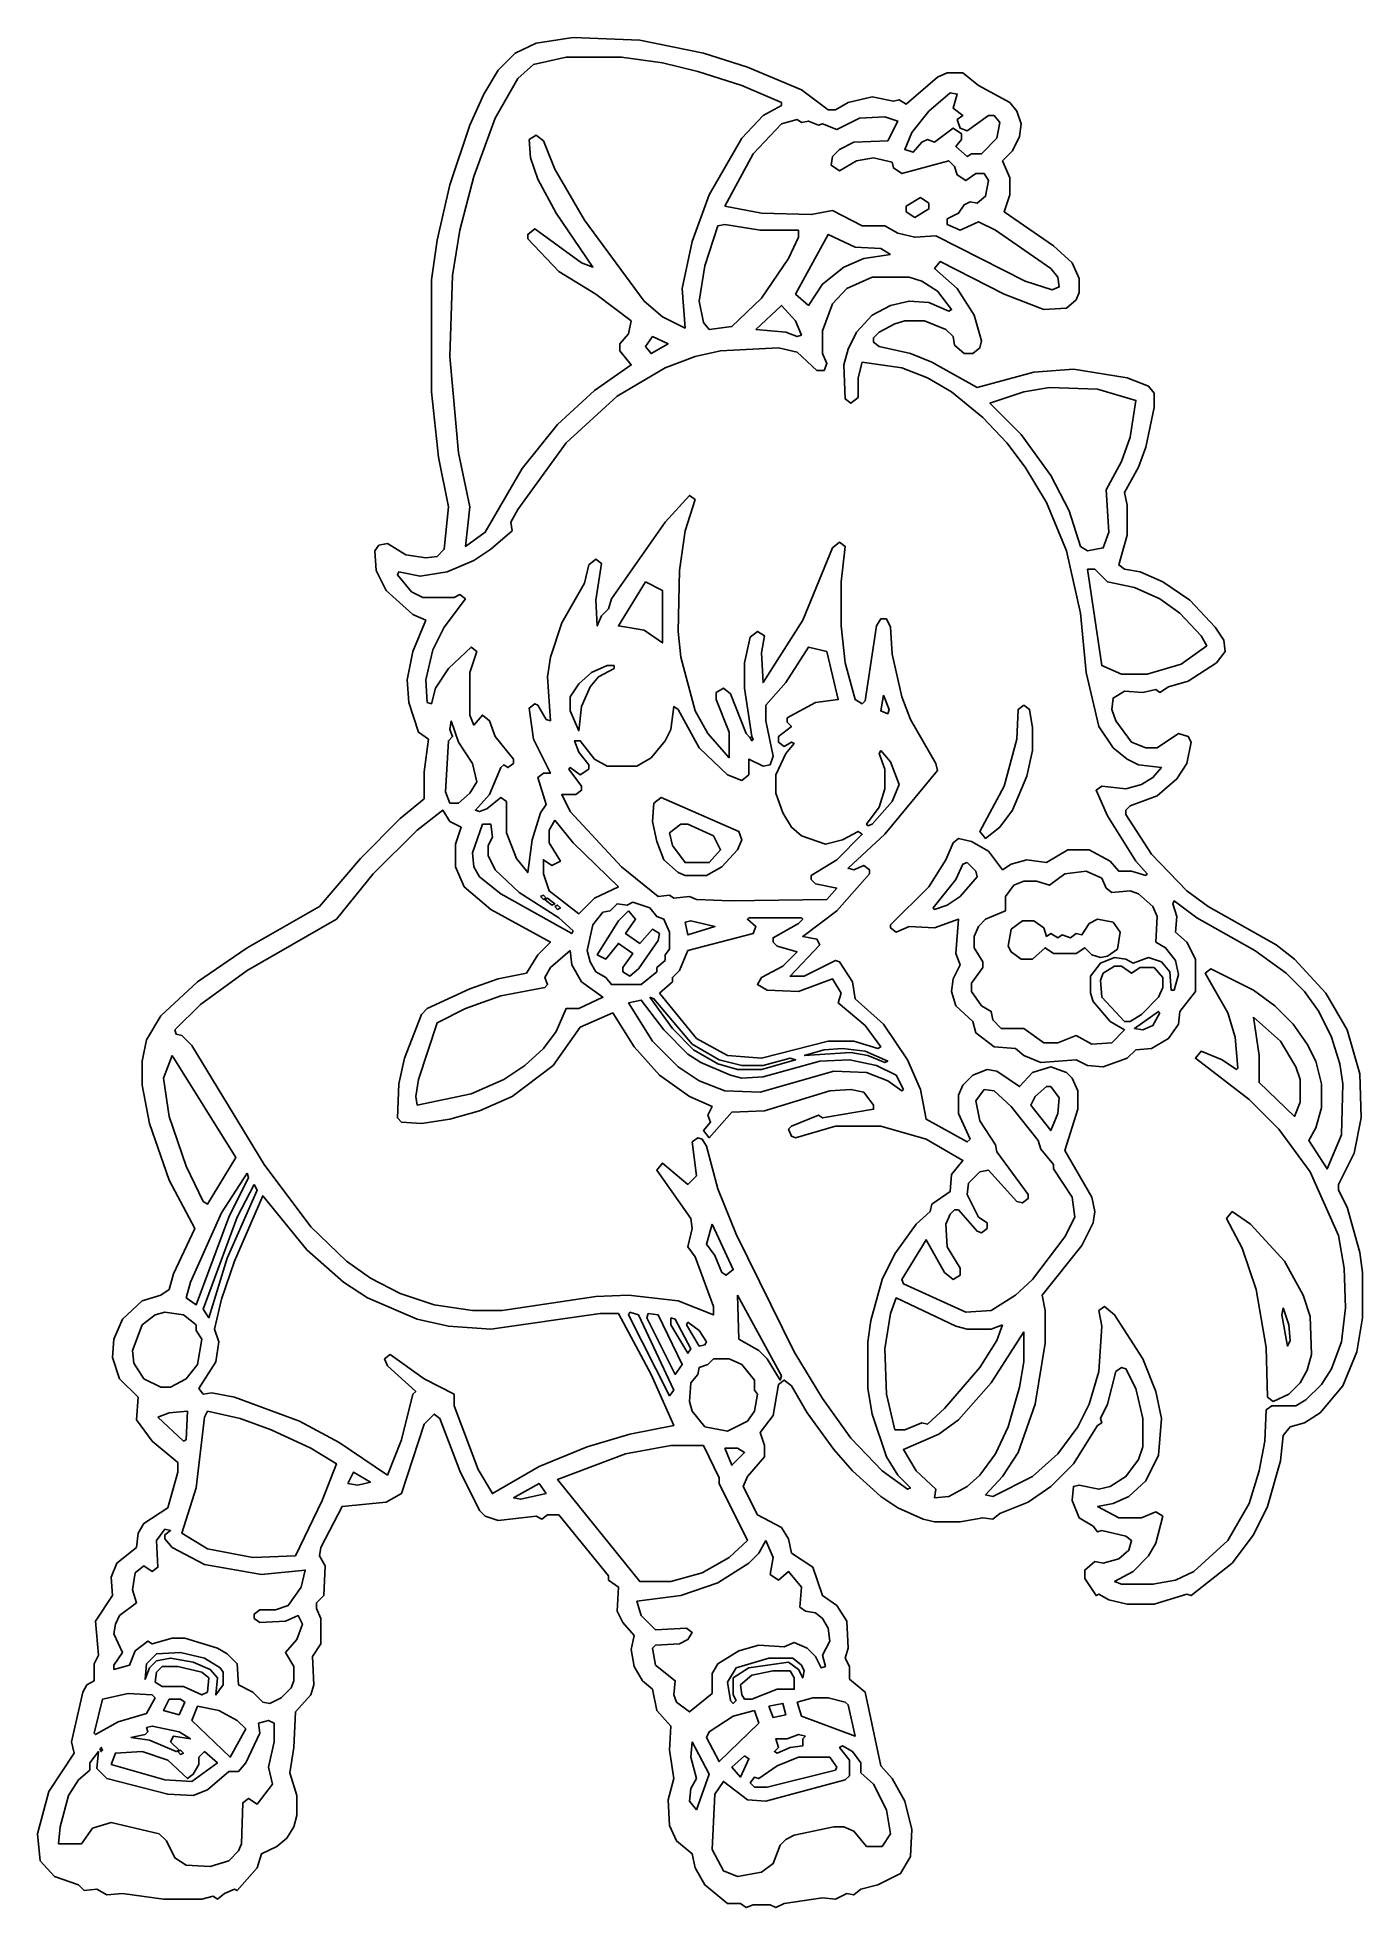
# Model space of a CAD drawing. Header units: millimetres. Extents: x 2 to 58.7, y 4.1 to 84.
import ezdxf

# ---------------------------------------------------------------- set-up
doc = ezdxf.new("R2010")
doc.units = ezdxf.units.MM
doc.layers.add('RAISED_METAL', color=7, linetype='Continuous')

msp = doc.modelspace()

# ---------------------------------------------------------------- linework, layer by layer
at = {"layer": 'RAISED_METAL'}
for points in [[(41.571, 82.485), (40.904, 82.485), (40.48, 82.303), (39.147, 81.152), (38.844, 81.333), (38.601, 81.273), (37.693, 81.455), (36.662, 81.212), (36.117, 80.909), (35.814, 80.909), (34.663, 81.758), (32.36, 82.727), (30.481, 83.333), (27.754, 83.879), (24.906, 84), (23.331, 83.758), (22.422, 83.333), (21.695, 82.606), (21.089, 81.576), (20.483, 80.242), (19.634, 77.697), (19.089, 75.333), (18.846, 73.636), (18.846, 68.848), (19.149, 66.061), (19.574, 63.939), (19.392, 62.121), (19.089, 61.818), (18.604, 61.758), (17.756, 61.879), (16.968, 62.364), (16.604, 62.303), (16.423, 62.061), (16.483, 61.212), (16.907, 60.364), (18.059, 59.333), (18.604, 59.091), (18.059, 57.758), (17.816, 56.545), (17.877, 55.576), (18.301, 54.303), (18.725, 54), (18.543, 52.606), (18.543, 51.455), (17.513, 50.606), (15.817, 48.909), (14.059, 46.848), (10.969, 45.091), (8.848, 43.636), (7.272, 42.182), (6.666, 41.152), (6.484, 40.242), (6.484, 39.212), (6.787, 37.576), (7.636, 35.152), (8.727, 33.091), (7.818, 31.152), (7.636, 30.485), (7.272, 30.242), (6.484, 30), (5.636, 29.212), (5.272, 28.364), (5.212, 27.576), (5.515, 26.667), (6.303, 25.879), (6.242, 24.909), (6.909, 24), (7.999, 23.091), (7.999, 22.667), (7.575, 21.152), (6.545, 20.485), (6.303, 20.061), (6.242, 19.455), (5.394, 18.788), (5.151, 18.182), (5.212, 17.394), (4.485, 16.303), (4.606, 14.848), (4.424, 14.485), (4.424, 13.758), (4.121, 13.576), (3.939, 13.273), (3.454, 11.152), (3.576, 10.667), (2.485, 9.03), (2, 7.212), (2.121, 6.061), (2.727, 5.394), (3.757, 5.03), (4, 4.788), (4.545, 4.848), (4.969, 4.606), (5.636, 4.667), (7.393, 4.424), (9.03, 4.424), (9.514, 4.545), (9.696, 4.424), (9.999, 4.667), (10.423, 4.848), (10.544, 4.788), (11.393, 5.758), (11.575, 6.364), (12.241, 6.667), (12.665, 7.03), (12.968, 7.515), (13.09, 8), (13.09, 8.848), (12.787, 9.818), (12.968, 10.909), (13.029, 12.424), (13.696, 13.152), (13.817, 13.576), (13.756, 14.788), (14.12, 15.333), (14.12, 16.424), (13.938, 16.848), (13.938, 17.091), (14.241, 17.394), (14.302, 18.667), (14.059, 19.091), (14.12, 19.455), (15.029, 21.212), (16.907, 21.394), (17.574, 21.758), (18.543, 24.727), (18.968, 25.152), (19.21, 24.97), (20.058, 22.727), (20.907, 21.03), (21.149, 20.788), (21.695, 20.606), (23.331, 20.788), (23.573, 20.667), (23.816, 20.848), (24.3, 20.848), (26.421, 18.242), (26.421, 18.061), (26.845, 17.758), (26.785, 16.727), (27.027, 16.242), (27.512, 15.697), (27.391, 15.091), (27.512, 14.364), (27.876, 13.758), (28.3, 13.394), (28.482, 12.485), (29.088, 11.818), (29.027, 10.788), (29.209, 9.576), (28.966, 8.667), (29.027, 7.576), (29.33, 6.909), (29.997, 6.364), (30.118, 5.758), (30.542, 5.03), (31.511, 4.242), (32.057, 4.242), (32.299, 4.061), (32.602, 4.182), (33.329, 4.182), (33.572, 4.061), (33.935, 4.242), (35.572, 4.485), (36.117, 4.424), (36.602, 4.667), (36.905, 4.606), (37.208, 4.848), (37.935, 5.03), (38.904, 5.515), (39.329, 6.242), (39.389, 7.394), (39.086, 8.606), (38.541, 9.576), (38.056, 10.121), (37.39, 13.273), (36.723, 13.818), (36.723, 14.364), (36.541, 14.727), (36.662, 15.152), (36.602, 16.303), (36.178, 16.97), (35.572, 17.394), (35.147, 18.606), (34.238, 19.212), (34.117, 19.818), (33.814, 20.303), (32.784, 20.848), (32.178, 22.061), (32.36, 22.485), (33.087, 23.333), (33.087, 23.818), (32.905, 24.364), (33.451, 25.091), (33.693, 26.424), (33.935, 26.606), (34.238, 26.364), (34.905, 25.212), (36.056, 23.636), (36.844, 22.727), (38.056, 21.636), (38.783, 21.152), (39.874, 20.667), (40.359, 20.545), (41.45, 20.545), (42.419, 20.727), (42.843, 20.667), (43.146, 20.909), (44.358, 21.394), (45.328, 22.061), (46.297, 23.03), (47.328, 24.667), (47.509, 24.788), (47.449, 24.97), (47.752, 25.576), (48.115, 26.97), (48.358, 27.152), (48.54, 27.091), (48.964, 26.242), (49.267, 24.97), (49.267, 23.758), (49.085, 23.212), (48.54, 22.485), (47.873, 22.061), (47.388, 21.939), (46.54, 22.121), (46.297, 22.061), (46.237, 21.455), (46.54, 20.727), (47.146, 20.364), (47.328, 20.121), (47.509, 20.182), (48.54, 19.939), (48.782, 19.758), (48.661, 19.333), (48.237, 18.97), (47.57, 18.788), (47.206, 18.848), (46.782, 18.485), (46.782, 18.121), (47.267, 17.394), (47.388, 17.455), (47.812, 17.212), (48.6, 17.03), (49.752, 17.03), (51.145, 17.455), (51.327, 17.394), (53.084, 18.788), (53.993, 20), (54.599, 21.212), (55.145, 23.152), (55.266, 24.242), (55.569, 24.606), (56.175, 24.788), (56.842, 25.212), (57.811, 26.364), (58.417, 27.818), (58.66, 29.273), (58.66, 31.212), (58.538, 32.061), (57.993, 34), (57.629, 34.727), (57.629, 34.97), (58.296, 36.303), (58.599, 37.818), (58.538, 39.697), (57.993, 41.576), (57.084, 43.152), (55.751, 44.606), (54.963, 45.212), (52.054, 46.848), (51.145, 47.515), (49.63, 49.091), (48.54, 50.788), (48.54, 50.97), (48.721, 51.152), (49.873, 51.576), (50.721, 52.303), (51.145, 52.97), (51.327, 53.879), (51.206, 54.121), (50.782, 54.242), (49.873, 53.636), (49.388, 53.636), (48.782, 53.879), (48.115, 54.788), (47.934, 55.273), (47.994, 55.758), (48.479, 56.061), (49.267, 56), (49.812, 56.121), (49.994, 56), (50.358, 56.242), (51.206, 56.485), (52.418, 57.273), (52.781, 57.758), (52.721, 58.242), (52.357, 58.788), (51.267, 59.939), (50.115, 60.727), (49.146, 61.152), (48.479, 61.273), (48.237, 61.455), (48.6, 62.727), (48.6, 64), (48.479, 64.545), (49.085, 65.636), (49.388, 66.485), (49.752, 68.182), (49.752, 68.788), (49.509, 69.091), (48.6, 69.455), (46.297, 69.818), (44.601, 69.697), (42.177, 69.03), (40.238, 70.121), (39.329, 70.485), (37.996, 70.788), (37.753, 70.97), (37.753, 71.152), (37.996, 71.394), (38.662, 71.758), (39.086, 71.879), (39.935, 71.879), (40.844, 71.515), (41.147, 71.212), (41.207, 70.848), (41.631, 70.485), (41.995, 70.485), (42.298, 70.727), (42.359, 71.03), (42.056, 72.121), (41.328, 73.273), (40.359, 74.121), (40.601, 74.424), (43.328, 73.03), (45.025, 72.364), (45.994, 72.424), (46.419, 72.788), (46.54, 73.091), (46.54, 73.697), (46.237, 74.364), (45.449, 75.091), (43.328, 76.545), (43.571, 77.273), (43.571, 78), (43.268, 78.727), (43.692, 79.152), (43.995, 79.758), (44.055, 80.303), (43.874, 80.848), (43.571, 81.212), (42.237, 81.939)], [(33.814, 81.212), (33.814, 81.091), (33.026, 80.667), (32.117, 79.697), (30.724, 77.273), (29.997, 75.273), (29.572, 73.273), (29.694, 71.576), (28.724, 72.061), (27.936, 72.727), (25.391, 76.182), (24.119, 78.364), (23.634, 79.576), (23.331, 79.818), (23.028, 79.636), (23.088, 78.848), (23.391, 77.939), (24.179, 76.485), (25.755, 74.182), (25.27, 74.364), (23.27, 75.818), (22.967, 75.576), (22.967, 75.394), (24.3, 74), (25.876, 73.03), (27.391, 71.879), (27.27, 71.333), (26.906, 70.909), (26.906, 70.606), (27.391, 70), (25.815, 68.909), (24.24, 67.455), (22.725, 65.576), (21.149, 62.848), (20.301, 62.242), (20.483, 63.939), (19.998, 66.242), (19.634, 70.364), (19.755, 73.818), (20.058, 75.758), (20.664, 78.061), (21.573, 80.545), (22.543, 82.242), (23.21, 82.848), (24.603, 83.152), (26.967, 83.152), (28.724, 82.909), (30.239, 82.545), (32.117, 81.939)], [(43.146, 80.364), (43.025, 79.697), (42.359, 79.03), (41.934, 79.03), (41.753, 78.909), (41.268, 79.333), (41.51, 79.636), (41.51, 79.879), (41.147, 80.121), (40.359, 79.515), (40.056, 79.636), (39.813, 79.515), (39.45, 79.091), (39.086, 79.212), (39.389, 79.939), (40.116, 80.848), (41.025, 81.636), (41.328, 81.576), (41.147, 80.97), (41.571, 80.667), (41.328, 80.485), (41.45, 80.121), (41.753, 80), (42.662, 80.667), (42.904, 80.667)], [(31.39, 76.788), (32.602, 79.03), (33.814, 80.303), (34.481, 80.485), (34.663, 80.364), (34.966, 80.424), (35.39, 80.242), (35.572, 80.303), (36.178, 80.061), (37.147, 80.545), (38.238, 80.606), (38.783, 80.424), (38.359, 79.576), (36.905, 79.515), (36.299, 79.212), (35.996, 78.909), (35.935, 78.545), (36.299, 78.303), (37.026, 78.727), (37.753, 78.848), (38.541, 78.667), (38.601, 78.424), (38.965, 78.182), (40.965, 78.727), (41.207, 78.485), (41.328, 78.121), (41.692, 77.879), (42.116, 78.182), (42.48, 78.182), (42.662, 77.879), (42.54, 77.212), (42.177, 76.909), (41.874, 76.97), (41.631, 76.848), (41.389, 76.485), (40.904, 76.242), (40.904, 76), (41.45, 75.758), (42.237, 76.121), (42.965, 75.758), (45.328, 74.121), (45.631, 73.758), (45.691, 73.333), (45.389, 73.212), (44.237, 73.576), (40.419, 75.515), (39.51, 75.455), (38.783, 75.636), (38.238, 75.939), (37.268, 75.939), (35.996, 76.606), (35.087, 76.424), (32.966, 76.485)], [(39.753, 77.152), (39.147, 76.788), (39.147, 76.545), (39.51, 76.303), (40.116, 76.667), (40.116, 76.909)], [(34.541, 75.758), (34.541, 75.455), (34.117, 74.545), (32.966, 72.848), (31.693, 71.636), (30.724, 71.515), (30.481, 71.818), (30.3, 72.727), (30.542, 74.242), (31.087, 75.939), (31.39, 76), (32.905, 75.758)], [(38.48, 74.727), (37.329, 74.545), (36.481, 74.182), (35.572, 73.455), (34.966, 72.545), (34.42, 73.03), (35.814, 75.576), (36.965, 75.03), (38.056, 74.97)], [(37.693, 73.758), (39.268, 73.758), (39.813, 73.576), (40.48, 73.152), (41.086, 72.364), (40.965, 72.303), (40.116, 72.667), (39.268, 72.727), (38.48, 72.545), (37.693, 72.121), (37.026, 71.394), (36.662, 70.667), (36.481, 70), (36.541, 68.545), (36.784, 68.364), (37.087, 68.606), (37.087, 69.455), (37.268, 70.121), (38.965, 69.879), (40.056, 69.455), (41.086, 68.848), (42.419, 67.758), (43.449, 66.667), (44.237, 65.636), (45.146, 64.121), (45.994, 62.061), (46.6, 59.394), (46.843, 56.848), (47.388, 54.545), (47.994, 53.636), (48.6, 53.152), (49.085, 52.909), (50.055, 52.788), (49.691, 52.364), (49.206, 52.061), (48.54, 51.879), (47.509, 52), (47.267, 51.818), (47.752, 50.727), (48.964, 48.788), (49.449, 48.242), (49.388, 48.182), (48.782, 48.364), (48.237, 48.364), (47.873, 48.788), (46.964, 49.273), (46.055, 49.273), (45.146, 48.727), (44.298, 48.848), (43.631, 48.667), (43.268, 48.424), (42.662, 49.212), (41.934, 49.636), (41.389, 49.758), (41.147, 49.576), (40.844, 48.848), (40.116, 47.697), (38.48, 46.061), (38.48, 45.939), (38.723, 45.758), (39.268, 46), (40.359, 45.939), (41.389, 46.303), (41.268, 44.848), (41.45, 44.364), (41.147, 43.758), (41.086, 43.212), (41.268, 42.606), (41.995, 41.939), (42.116, 41.455), (42.904, 40.848), (43.813, 40.788), (44.177, 40.485), (44.904, 40.182), (46.419, 40.303), (46.903, 40.061), (47.57, 40), (48.6, 40.364), (48.964, 40.727), (49.63, 40.788), (50.358, 41.212), (50.782, 41.818), (50.842, 42.364), (51.509, 43.212), (51.509, 44.606), (51.145, 45.333), (50.661, 45.758), (50.721, 46.424), (50.539, 46.97), (50.6, 47.091), (51.57, 46.364), (54.054, 44.97), (55.387, 44), (56.175, 43.212), (56.781, 42.364), (57.326, 41.273), (57.69, 40.121), (57.811, 39.273), (57.751, 37.091), (57.145, 35.636), (56.357, 36.848), (56.66, 37.394), (56.902, 38.242), (56.902, 39.273), (56.66, 40.242), (56.296, 40.97), (55.69, 41.818), (54.902, 42.606), (53.993, 43.273), (52.176, 44.182), (51.933, 44), (52.903, 42.303), (53.206, 41.273), (53.327, 39.939), (53.266, 39.879), (52.66, 40.303), (51.751, 40.667), (51.509, 40.364), (53.812, 38.606), (55.084, 37.333), (56.417, 35.515), (57.629, 32.788), (57.872, 31.394), (57.932, 29.697), (57.751, 28.242), (57.326, 27.091), (56.902, 26.424), (56.236, 25.758), (55.811, 25.515), (54.781, 25.515), (54.539, 25.333), (54.478, 24), (54.236, 22.727), (53.812, 21.333), (52.903, 19.758), (51.448, 18.424), (50.661, 18.061), (49.691, 17.879), (48.358, 17.879), (48.055, 18), (48.843, 18.424), (49.509, 19.091), (49.812, 19.636), (50.115, 20.788), (49.812, 20.97), (49.206, 20.727), (48.237, 20.727), (47.328, 21.212), (47.994, 21.333), (48.661, 21.636), (49.388, 22.303), (49.933, 23.394), (50.055, 24.97), (49.812, 26.121), (49.267, 27.515), (48.055, 29.394), (47.631, 29.758), (47.388, 29.576), (47.509, 28.909), (47.388, 26.97), (46.964, 25.576), (46.479, 24.606), (45.631, 23.455), (44.54, 22.485), (42.843, 21.636), (42.54, 21.697), (43.268, 22.485), (43.934, 23.515), (44.661, 25.576), (45.086, 28.182), (45.086, 29.576), (44.964, 30.242), (46.661, 32.364), (47.146, 33.333), (47.206, 33.818), (47.085, 34.424), (45.934, 36.424), (46.479, 38.182), (46.479, 38.97), (46.237, 39.515), (45.994, 39.758), (45.328, 40), (44.54, 39.758), (43.995, 39.152), (43.025, 39.818), (42.601, 39.879), (41.995, 39.636), (41.571, 39.212), (41.389, 38.788), (41.389, 38), (41.874, 36.909), (41.753, 36.788), (39.995, 37.758), (39.753, 39.03), (39.207, 40.303), (38.177, 41.818), (36.965, 42.909), (36.844, 43.636), (36.299, 44.485), (36.117, 44.545), (34.784, 43.879), (34.178, 43.879), (35.45, 45.212), (35.329, 45.455), (34.723, 45.576), (36.178, 46.667), (37.571, 48.242), (37.571, 48.424), (37.329, 48.606), (36.905, 48.424), (36.662, 48.485), (38.238, 49.939), (40.48, 52.667), (40.419, 52.97), (39.329, 54.848), (38.965, 55.818), (38.541, 57.636), (38.48, 58.788), (38.299, 59.152), (38.056, 59.152), (37.874, 58.848), (37.39, 55.636), (37.268, 55.515), (36.965, 55.697), (36.541, 57.273), (36.359, 58.848), (36.359, 60.727), (36.541, 62.242), (36.299, 62.424), (35.996, 62.182), (34.723, 59.091), (33.026, 56.424), (32.966, 57.697), (33.087, 58.424), (32.784, 58.606), (32.481, 58.364), (32.239, 57.273), (32.239, 56.182), (32.542, 54.121), (32.481, 54.061), (32.299, 54.242), (31.633, 55.939), (31.33, 56.182), (31.027, 56), (31.027, 55.697), (31.572, 54.303), (31.572, 53.212), (30.663, 54.242), (30.118, 55.212), (29.512, 57.515), (29.391, 58.606), (29.451, 61.212), (29.694, 62.909), (30.118, 64.242), (29.875, 64.424), (28.845, 63.273), (26.542, 60), (26.421, 59.576), (26.118, 59.273), (25.936, 58.848), (25.876, 59.939), (26.118, 61.515), (25.876, 61.697), (25.573, 61.455), (25.391, 60.667), (24.421, 58.97), (23.937, 57.515), (23.816, 56.667), (23.937, 54.788), (23.755, 54.848), (23.391, 55.455), (23.27, 55.515), (23.028, 55.333), (23.21, 54), (23.937, 52.545), (23.634, 52.545), (23.391, 52.364), (23.755, 51.212), (23.513, 50.848), (23.149, 49.697), (22.967, 48.303), (22.482, 48.909), (22.058, 50), (22.058, 51.333), (21.816, 51.515), (21.21, 51.03), (20.907, 50.909), (20.725, 50.97), (21.331, 51.636), (21.816, 52.788), (21.937, 52.909), (22.119, 52.788), (22.361, 52.97), (22.361, 53.152), (21.573, 54.121), (21.331, 54.788), (21.028, 55.03), (20.664, 54.606), (20.483, 55.03), (20.483, 56.848), (20.786, 57.758), (20.543, 57.939), (19.574, 57.03), (19.028, 56.182), (18.846, 55.515), (18.665, 55.576), (18.604, 56.545), (18.907, 57.818), (19.392, 58.788), (20.301, 60), (20.058, 60.182), (19.816, 60.061), (18.483, 60.061), (17.998, 60.303), (17.392, 61.03), (17.453, 61.152), (18.362, 60.97), (19.513, 61.152), (20.664, 61.636), (21.392, 62.121), (22.301, 62.909), (22.24, 63.273), (22.543, 63.818), (24.603, 66.667), (26.785, 68.667), (28.845, 69.879), (30.118, 70.364), (31.209, 70.606), (33.693, 70.727), (34.481, 70.545), (35.329, 69.758), (35.632, 69.758), (35.753, 70.061), (35.572, 70.485), (35.572, 71.455), (35.996, 72.606), (36.602, 73.273)], [(32.723, 71.515), (33.814, 72.545), (34.42, 71.879), (34.663, 71.273), (34.481, 71.212), (33.996, 71.394)], [(27.997, 70.788), (28.3, 71.212), (28.966, 70.909), (28.239, 70.485)], [(44.177, 68.848), (45.267, 69.03), (47.328, 68.97), (48.964, 68.485), (48.721, 66.909), (48.358, 65.879), (47.691, 64.667), (47.812, 62.848), (47.57, 62.182), (46.903, 62.061), (46.6, 62.242), (46.116, 63.758), (45.328, 65.273), (44.055, 67.03), (42.722, 68.364)], [(46.903, 61.273), (47.206, 61.273), (47.752, 60.727), (48.903, 60.485), (49.994, 60), (50.842, 59.394), (51.751, 58.424), (51.994, 58), (50.903, 57.212), (49.449, 56.788), (48.358, 56.788), (47.509, 57.152)], [(27.997, 60.727), (28.724, 60.364), (28.724, 58.121), (27.936, 58.667), (26.845, 58.848)], [(35.753, 57.758), (36.238, 55.697), (35.269, 55.576), (34.057, 54.909), (34.057, 54.727), (34.238, 54.545), (33.693, 54.121), (33.693, 53.879), (33.935, 53.697), (34.238, 53.879), (34.36, 53.818), (33.996, 53.394), (33.572, 52.485), (33.572, 51.697), (33.875, 50.848), (34.238, 50.242), (34.663, 49.879), (35.693, 49.515), (36.42, 49.697), (37.087, 50.061), (37.268, 49.939), (36.178, 48.848), (35.087, 48.182), (35.087, 48), (35.269, 47.818), (36.178, 47.636), (35.753, 47.152), (31.633, 47.091), (30.178, 47.152), (29.875, 47.273), (29.209, 47.212), (29.027, 47.333), (28.542, 47.273), (26.967, 48.545), (24.785, 50.909), (24.421, 51.636), (25.027, 51.636), (25.27, 51.818), (25.27, 52), (24.724, 52.727), (24.785, 52.788), (25.209, 52.485), (25.573, 52.727), (25.573, 52.909), (25.149, 53.455), (24.967, 53.939), (25.209, 53.939), (25.815, 53.152), (26.361, 52.848), (27.633, 52.848), (28.239, 53.212), (28.845, 53.939), (29.088, 54.424), (29.209, 55.394), (29.391, 55.273), (30.3, 53.636), (31.511, 52.485), (32.117, 52.242), (32.42, 52.485), (32.42, 53.152), (33.026, 52.848), (33.329, 52.909), (33.451, 53.273), (33.148, 54.788), (33.148, 55.455), (33.996, 56.424), (34.966, 57.939)], [(26.664, 57.152), (26.664, 57.03), (25.997, 56.667), (25.633, 56.242), (25.27, 55.394), (25.149, 54.364), (24.785, 55.212), (24.785, 55.818), (25.149, 56.364), (25.694, 56.848), (26.361, 57.152)], [(38.177, 55.879), (38.42, 55.273), (38.359, 55.091), (38.056, 55.212)], [(44.177, 55.455), (43.934, 55.273), (43.874, 54), (43.328, 52), (42.298, 50.061), (42.54, 49.758), (43.146, 50.242), (43.692, 50.97), (44.298, 52.424), (44.54, 53.515), (44.54, 54.485), (44.419, 55.273)], [(19.695, 54.788), (19.998, 53.879), (20.604, 52.97), (20.786, 52.182), (20.483, 51.697), (19.998, 51.273), (19.634, 51.273), (19.452, 51.758), (19.574, 53.939), (19.755, 54.121), (19.634, 54.424)], [(32.481, 54.061), (32.542, 54.121), (32.602, 54), (32.542, 53.939)], [(38.056, 53.515), (38.48, 53.03), (38.844, 52.061), (38.541, 51.333), (37.693, 50.364), (37.511, 50.303), (37.45, 50.364), (37.996, 51.091), (38.238, 51.879), (38.238, 52.727), (37.996, 53.394)], [(28.36, 51.273), (28.3, 50.485), (28.482, 49.636), (28.785, 48.848), (29.391, 48.303), (29.694, 48.182), (30.603, 48.182), (31.269, 48.545), (31.936, 49.273), (32.117, 49.697), (31.996, 50.061), (28.663, 51.515)], [(7.878, 41.576), (8.969, 42.667), (10.969, 44.121), (14.786, 46.303), (16.362, 48.242), (18.24, 50.121), (19.331, 50.97), (19.634, 50.485), (20.119, 50.242), (19.877, 49.515), (19.877, 48.545), (20.24, 47.697), (21.392, 46.727), (23.937, 45.333), (23.391, 44.788), (22.907, 44), (21.695, 43.758), (20.483, 43.333), (18.665, 42.485), (18.422, 42.242), (17.695, 40.364), (17.453, 39.273), (17.392, 37.818), (17.574, 37.636), (18.422, 37.576), (19.634, 37.758), (20.907, 38.121), (22.301, 38.727), (24.058, 40.061), (25.209, 41.697), (26.603, 42.303), (27.512, 40.848), (28.603, 39.636), (29.875, 38.727), (30.845, 38.303), (30.663, 37.939), (30.784, 37.636), (30.481, 37.273), (30.724, 36.97), (31.693, 38.061), (33.087, 38.121), (35.875, 38.97), (36.784, 39.03), (37.329, 38.909), (37.753, 38.364), (37.753, 38.182), (35.572, 37.818), (35.39, 37.939), (34.238, 37.455), (34.117, 37.333), (34.238, 37.03), (34.42, 36.97), (36.117, 37.455), (38.056, 37.455), (39.995, 36.909), (41.571, 36), (41.086, 35.394), (41.025, 34.667), (40.238, 34.121), (40.177, 33.818), (39.571, 33.273), (38.662, 32), (38.117, 30.909), (37.632, 29.152), (37.511, 28.242), (37.511, 26.242), (37.693, 25.152), (38.299, 23.333), (38.783, 22.545), (39.329, 22), (39.207, 21.939), (38.117, 22.727), (36.784, 24.121), (35.572, 25.818), (34.36, 27.818), (31.875, 32.848), (31.087, 34.788), (30.603, 36.606), (30.421, 36.909), (30.239, 36.97), (29.997, 36.788), (30.178, 35.333), (29.815, 34.97), (28.724, 35.879), (28.482, 35.576), (29.936, 33.515), (29.997, 33.091), (29.815, 32.303), (30.118, 31.879), (30.906, 29.758), (30.906, 29.394), (29.391, 30), (27.27, 30.242), (25.876, 30.182), (21.876, 29.576), (20.604, 29.576), (18.968, 29.818), (17.513, 30.303), (16.241, 30.97), (15.211, 31.697), (13.696, 33.152), (11.696, 35.818), (8.605, 40.909), (8.181, 41.333), (7.939, 41.394)], [(21.028, 50.364), (21.392, 50.364), (21.452, 49.818), (21.27, 49.455), (21.27, 49.03), (21.573, 48.424), (22.604, 47.455), (24.3, 46.364), (24.906, 45.818), (24.846, 45.697), (21.816, 47.394), (20.907, 48.121), (20.664, 48.545), (20.604, 49.152)], [(24.119, 50.545), (24.906, 49.576), (26.845, 47.697), (25.815, 47.212), (25.149, 46.545), (23.876, 47.515), (23.634, 48.242), (23.634, 48.848), (23.997, 48.606), (24.361, 48.788), (23.876, 49.576), (23.876, 50.121)], [(29.027, 50), (29.512, 50.364), (29.815, 50.364), (30.906, 49.879), (31.209, 49.273), (30.724, 48.727), (29.694, 48.727), (29.148, 49.455)], [(41.753, 48.727), (42.116, 48.364), (42.177, 48.121), (41.45, 47.273), (40.904, 46.909), (40.359, 46.727), (40.298, 46.788), (41.268, 48), (41.571, 48.667)], [(43.752, 47.758), (44.177, 47.939), (44.722, 47.939), (45.267, 47.758), (45.934, 48.242), (46.843, 48.364), (47.509, 48.061), (47.691, 47.636), (47.934, 47.455), (48.721, 47.515), (49.085, 47.394), (49.691, 46.848), (49.873, 46.424), (49.812, 45.333), (50.236, 45.091), (50.661, 44.545), (50.782, 43.939), (50.6, 43.273), (50.479, 43.273), (50.418, 44.061), (50.055, 44.485), (49.509, 44.667), (48.843, 44.424), (48.54, 44.606), (48.055, 44.667), (47.449, 44.424), (47.025, 43.879), (47.025, 43.152), (47.146, 42.788), (47.873, 41.939), (48.479, 41.576), (47.934, 41.03), (47.085, 40.97), (46.419, 41.333), (45.631, 41.03), (45.025, 41.03), (44.177, 41.636), (43.207, 41.636), (42.843, 42), (42.783, 42.364), (42.359, 42.606), (41.934, 43.212), (41.934, 43.576), (42.419, 44.242), (42.419, 44.485), (42.056, 45.091), (42.056, 45.576), (42.237, 46), (42.54, 46.303), (43.389, 46.667), (43.389, 47.273)], [(23.513, 47.273), (23.634, 47.333), (23.755, 47.212), (23.634, 47.152)], [(23.694, 47.152), (23.816, 47.212), (24.119, 46.97), (23.997, 46.909)], [(24.119, 46.848), (24.24, 46.909), (24.361, 46.788), (24.24, 46.727)], [(28.179, 46.788), (28.482, 46.424), (28.785, 46.303), (29.027, 45.758), (29.027, 45.03), (28.845, 44.788), (28.845, 44.545), (28.482, 44.242), (28.482, 44.061), (27.815, 43.515), (26.542, 43.515), (26.3, 43.818), (25.876, 44.061), (25.633, 44.485), (25.512, 44.97), (25.755, 46.061), (26.179, 46.606), (26.482, 46.667), (26.785, 46.97), (27.209, 46.909), (27.451, 47.03)], [(27.27, 46.667), (26.845, 46.242), (25.936, 44.788), (26.3, 44.606), (26.845, 45.273), (27.451, 44.848), (27.027, 44.242), (27.027, 44.061), (27.33, 43.879), (27.694, 44.182), (28.542, 45.394), (28.603, 45.697), (28.3, 45.879), (27.754, 45.273), (27.148, 45.697), (27.573, 46.303)], [(28.603, 43.152), (29.148, 43.636), (29.148, 43.818), (29.451, 44.121), (29.815, 44.97), (32.602, 45.697), (32.723, 46), (32.36, 46.303), (32.42, 46.364), (34.663, 46.364), (34.723, 46.303), (34.541, 46.121), (33.451, 45.515), (33.451, 45.333), (33.632, 45.152), (34.481, 44.909), (33.875, 44.303), (32.966, 43.818), (32.784, 43.515), (33.208, 43.273), (34.541, 43.212), (35.996, 43.758), (36.359, 43.152), (36.238, 42.727), (37.39, 41.758), (38.056, 40.848), (37.935, 40.788), (36.905, 41.091), (35.814, 41.091), (32.966, 40.364), (31.511, 40.485), (30.178, 41.212)], [(29.694, 46.182), (29.936, 46.242), (30.966, 46), (29.815, 45.636)], [(48.297, 45.758), (47.994, 46.182), (47.328, 46.303), (46.964, 46.121), (46.661, 45.636), (46.419, 45.697), (46.176, 45.515), (45.813, 45.636), (45.631, 45.515), (45.328, 45.697), (45.146, 45.576), (45.025, 45.939), (44.601, 46.242), (44.116, 46.242), (43.631, 45.879), (43.51, 45.152), (43.631, 44.909), (44.055, 44.606), (44.54, 44.606), (45.086, 45.091), (45.449, 44.848), (46.419, 44.848), (46.782, 45.091), (47.085, 44.788), (47.449, 44.667), (47.752, 44.727), (48.176, 45.03)], [(24.785, 44.97), (24.846, 44.364), (25.27, 43.636), (26.179, 42.97), (25.149, 42.485), (24.603, 42.485), (24.179, 41.515), (23.634, 40.788), (22.846, 40.061), (21.937, 39.455), (20.543, 38.848), (18.24, 38.364), (18.18, 38.727), (18.301, 39.455), (19.089, 41.879), (20.301, 42.485), (21.816, 43.03), (23.694, 43.394), (23.816, 43.515), (23.694, 43.818), (23.937, 44.242)], [(49.752, 44.242), (50.115, 43.818), (50.115, 43.394), (49.933, 42.97), (49.206, 42.242), (48.721, 41.939), (48.479, 41.939), (47.509, 42.97), (47.449, 43.697), (47.57, 44), (48.055, 44.303), (48.358, 44.303), (48.782, 44), (49.146, 44.242)], [(27.27, 42.727), (27.815, 42.848), (28.785, 41.576), (29.815, 40.545), (30.36, 40.182), (31.633, 39.636), (32.117, 39.515), (33.026, 39.576), (35.45, 40.242), (36.723, 40.303), (37.874, 40.061), (38.723, 39.636), (39.026, 39.03), (38.965, 38.97), (38.359, 39.394), (37.45, 39.758), (36.056, 39.818), (32.905, 38.909), (31.39, 38.97), (30.3, 39.394), (29.391, 40), (28.3, 41.091)], [(28.179, 42.97), (28.36, 42.909), (29.997, 40.97), (31.148, 40.303), (32.117, 40.061), (33.026, 40.061), (34.178, 40.364), (34.42, 40.303), (32.966, 39.879), (31.936, 39.879), (31.087, 40.121), (30.057, 40.727), (29.148, 41.636)], [(49.994, 42.303), (49.691, 41.758), (49.267, 41.576), (48.903, 41.636), (49.933, 42.364)], [(53.993, 42.121), (55.145, 41.091), (55.811, 40), (55.993, 39.455), (55.993, 38.485), (55.751, 37.879), (54.236, 39.333), (54.236, 40.485)], [(34.784, 40.485), (35.632, 40.727), (36.42, 40.788), (37.39, 40.667), (38.359, 40.242), (38.238, 40.182), (37.511, 40.485), (36.784, 40.606)], [(7.757, 40.485), (10.484, 36.121), (9.272, 34.121), (9.09, 34.242), (8.363, 35.758), (7.636, 37.879), (7.393, 39.515)], [(42.48, 39.03), (42.904, 38.97), (43.631, 38.303), (44.783, 36.848), (44.904, 36.485), (45.449, 35.818), (45.449, 35.636), (46.237, 34.424), (46.358, 33.576), (45.934, 32.727), (44.54, 30.909), (43.813, 30.242), (42.783, 29.576), (41.692, 29.515), (39.026, 30.727), (38.965, 30.909), (39.995, 32.606), (40.783, 31.212), (41.147, 30.909), (41.45, 31.091), (41.45, 31.394), (40.904, 32.303), (40.844, 33.273), (41.025, 33.697), (41.207, 33.879), (41.389, 33.879), (42.177, 32.97), (42.359, 32.909), (42.601, 33.091), (42.601, 33.333), (42.237, 33.576), (41.753, 34.545), (41.813, 35.03), (42.298, 35.515), (42.662, 35.576), (43.874, 34.242), (44.116, 34.182), (44.358, 34.364), (44.358, 34.545), (43.025, 36.364), (42.965, 36.667), (42.298, 37.697), (42.116, 38.545)], [(45.146, 39.152), (45.328, 39.152), (45.691, 38.667), (45.631, 38), (45.328, 37.273), (44.48, 38.364), (44.661, 38.727)], [(10.969, 35.455), (11.029, 35.273), (10.181, 33.576), (8.787, 29.818), (8.363, 30.121), (8.545, 30.788), (9.878, 33.758)], [(8.908, 26.242), (9.636, 27.394), (9.757, 28.242), (9.575, 28.788), (9.878, 30.061), (10.423, 31.697), (11.635, 34.485), (13.514, 32.182), (15.089, 30.788), (16.12, 30.121), (18.24, 29.212), (19.574, 28.909), (21.392, 28.788), (26.058, 29.455), (26.845, 29.455), (28.239, 26.848), (29.209, 24.667), (27.33, 24.303), (25.512, 23.758), (23.452, 22.909), (21.452, 21.758), (20.846, 22.788), (19.816, 25.515), (19.816, 26), (18.543, 26.667), (17.089, 27.697), (16.847, 27.515), (16.968, 27.212), (18.18, 26.121), (18.059, 26), (17.574, 24.061), (16.968, 22.545), (14.908, 23.939), (13.211, 24.848), (10.423, 25.879), (9.454, 26.061), (9.09, 26)], [(11.272, 34.97), (11.393, 34.727), (10.12, 31.818), (9.333, 29.273), (9.09, 29.636), (10.544, 33.576)], [(53.084, 33.818), (52.842, 33.515), (53.509, 32.242), (54.115, 30.485), (54.539, 28), (54.599, 25.879), (54.842, 25.697), (55.508, 26), (55.993, 26.485), (56.296, 27.03), (56.478, 27.697), (56.417, 29.333), (56.114, 30.242), (55.327, 31.697), (53.872, 33.273)], [(30.845, 33.273), (31.754, 31.333), (31.451, 31.091), (31.269, 31.212), (30.966, 31.939), (30.603, 32.424)], [(31.936, 30.242), (33.814, 26.788), (33.754, 26.606), (33.208, 27.515), (32.845, 27.879), (31.996, 28.364)], [(43.268, 28.97), (43.025, 28.303), (42.298, 27.152), (40.783, 25.394), (40.056, 24.727), (39.813, 24.788), (39.086, 24.485), (38.662, 24.485), (38.299, 26), (38.238, 27.939), (38.48, 29.455), (38.723, 30.121), (41.268, 28.909), (41.753, 28.788), (42.783, 28.788)], [(55.266, 29.697), (55.508, 28.97), (55.569, 28.303), (55.448, 28.061), (55.205, 29.394)], [(7.454, 29.515), (8.242, 29.394), (8.787, 28.97), (8.787, 28.727), (9.03, 28.364), (8.848, 27.273), (8.363, 26.667), (7.696, 26.303), (7.272, 26.303), (6.545, 26.667), (6.121, 27.333), (6.06, 27.879), (6.484, 28.97), (7.03, 29.394)], [(27.33, 29.515), (27.694, 29.394), (29.209, 26.182), (29.027, 25.939), (27.27, 29.394)], [(28.118, 29.455), (28.542, 29.394), (29.572, 27.273), (29.269, 26.848), (28.057, 29.273)], [(29.088, 29.273), (29.269, 29.212), (29.936, 27.939), (29.815, 27.758), (29.088, 28.97)], [(29.815, 29.091), (30.3, 28.727), (30.603, 28.242), (30.542, 28.121), (30.3, 28.061), (29.754, 28.97)], [(44.177, 28.667), (44.177, 27.394), (43.995, 26.303), (43.51, 24.606), (42.965, 23.455), (42.298, 22.545), (41.753, 22.061), (40.965, 21.636), (40.359, 21.576), (40.419, 21.939), (39.571, 22.727), (39.026, 23.636), (40.541, 24.303), (41.389, 24.909), (42.783, 26.485)], [(30.906, 27.515), (31.572, 27.515), (32.117, 27.273), (32.663, 26.606), (32.663, 26.182), (32.784, 26), (32.663, 25.273), (32.36, 24.848), (31.511, 24.424), (30.542, 24.606), (29.997, 25.273), (29.875, 25.697), (29.936, 26.485), (30.239, 26.848), (30.3, 27.152), (30.663, 27.273)], [(7.151, 25.03), (7.636, 25.212), (8.424, 25.273), (8.363, 24.061), (8.242, 24)], [(9.272, 25.273), (10.666, 24.97), (11.999, 24.485), (13.696, 23.697), (14.786, 23.03), (14.18, 21.455), (13.029, 19.091), (11.211, 19.03), (9.272, 19.394), (8.181, 20.061), (8.787, 22), (9.151, 25.03)], [(30.481, 23.818), (31.148, 22.424), (31.148, 22.182), (32.36, 19.758), (31.572, 19.03), (30.421, 18.364), (29.088, 18), (27.754, 18), (24.24, 22.364), (27.148, 23.455), (29.088, 23.818)], [(31.39, 23.697), (31.936, 23.697), (32.239, 23.515), (31.693, 22.97)], [(15.271, 22.182), (15.514, 22.667), (16.241, 22.242), (15.695, 22.121)], [(23.755, 21.758), (22.664, 21.515), (22.361, 21.576), (23.452, 22.182)], [(7.454, 20.242), (7.696, 20.182), (7.454, 20), (7.454, 19.818), (7.757, 19.455), (9.151, 18.727), (11.575, 18.303), (13.453, 18.485), (13.271, 17.758), (12.726, 16.97), (12.181, 16.788), (11.514, 16.788), (11.272, 16.606), (11.272, 16.424), (11.514, 16.242), (12.605, 16.303), (13.15, 16.545), (13.332, 16.182), (13.09, 15.515), (12.605, 14.97), (12.968, 14.364), (12.968, 13.758), (12.847, 13.455), (12.423, 13.03), (11.938, 12.788), (11.635, 12.848), (11.211, 13.273), (10.605, 13.576), (10.544, 14.485), (10.12, 14.909), (9.696, 15.152), (8.302, 15.576), (7.757, 15.576), (6.909, 15.333), (6.727, 15.455), (6.181, 15.03), (5.939, 14.424), (5.272, 14.242), (5.272, 14.424), (5.636, 14.97), (5.272, 15.758), (5.333, 16.182), (5.515, 16.545), (6.242, 17.091), (6.06, 17.636), (6.181, 18.364), (6.545, 18.667), (6.909, 18.424), (7.151, 18.606), (7.09, 19.758)], [(33.148, 19.758), (33.451, 19.03), (33.329, 18.303), (33.693, 18.061), (34.117, 18.424), (34.663, 17.758), (34.602, 16.909), (34.844, 16.727), (35.269, 16.667), (35.572, 16.424), (35.814, 16), (35.875, 15.455), (35.572, 14.848), (35.693, 14.364), (35.511, 14.303), (35.269, 14.788), (34.905, 15.152), (34.36, 15.394), (33.935, 15.212), (32.845, 15.273), (31.996, 15.03), (31.087, 14.485), (30.845, 14.061), (30.845, 13.212), (29.875, 12.424), (29.33, 12.848), (29.209, 13.152), (29.269, 13.758), (28.421, 14.424), (28.3, 15.152), (28.421, 15.273), (29.451, 15.333), (29.815, 15.515), (29.997, 15.818), (29.754, 16), (28.421, 15.939), (27.815, 16.545), (27.633, 17.152), (29.512, 17.394), (31.087, 17.939), (32.42, 18.788), (32.845, 19.212)], [(6.666, 14.485), (7.09, 14.909), (8.121, 14.97), (9.151, 14.727), (9.817, 14.303), (9.939, 14.121), (9.939, 13.576), (9.636, 13.152), (9.696, 13.879), (9.393, 14.242), (8.666, 14.545), (7.696, 14.727), (7.09, 14.606), (6.787, 14.303), (6.606, 13.818)], [(34.663, 14.424), (34.784, 14.182), (34.723, 13.879), (34.541, 14.242), (34.117, 14.545), (32.42, 14.303), (31.754, 13.879), (31.754, 13.152), (31.875, 12.909), (31.754, 12.788), (31.633, 12.909), (31.511, 13.697), (31.875, 14.303), (33.269, 14.727), (34.299, 14.727)], [(7.09, 14.121), (7.333, 14.364), (7.999, 14.364), (9.03, 14.121), (9.333, 13.879), (9.272, 13.273), (9.03, 13.152), (8.242, 13.515), (7.333, 13.515), (7.03, 13.697)], [(34.36, 13.879), (34.36, 13.394), (33.632, 13.394), (32.542, 12.97), (32.239, 12.97), (32.117, 13.152), (32.057, 13.576), (32.542, 14), (33.451, 14.182), (34.178, 14.182)], [(7.03, 13.03), (6.666, 12.364), (5.454, 12), (4.485, 11.455), (4.424, 11.515), (4.788, 12.97), (5.878, 13.212), (6.909, 13.152)], [(7.636, 12.97), (8.121, 12.97), (8.302, 12.848), (8.06, 12.303), (7.393, 12.485)], [(34.481, 12.848), (35.147, 13.03), (35.814, 13.03), (36.541, 12.848), (36.662, 12.727), (36.965, 11.394), (34.663, 12.242)], [(12.12, 11.939), (12.12, 11.152), (11.878, 10.061), (12.059, 9.333), (11.393, 8.485), (11.029, 8.727), (10.787, 8.545), (10.726, 6.788), (10.605, 6.485), (10.181, 6.061), (9.393, 5.818), (8.363, 5.879), (7.878, 6.182), (7.515, 6.909), (7.212, 7.212), (5.151, 7.697), (4.363, 7.455), (3.879, 6.788), (2.909, 6.788), (2.97, 7.515), (3.333, 8.848), (3.757, 9.515), (4.242, 9.939), (4.242, 10.242), (4.606, 10.727), (4.545, 10), (4.969, 9.576), (7.575, 8.909), (8.666, 8.848), (9.272, 9.091), (10.181, 9.879), (10.605, 9.879), (10.908, 10.242), (11.514, 11.515), (11.453, 11.939), (11.878, 12.061)], [(8.848, 12.667), (9.757, 12.485), (10.544, 12.061), (10.908, 11.697), (10.241, 10.485), (8.605, 12.061)], [(32.663, 12.485), (32.845, 11.939), (31.148, 10.303), (30.603, 11.333), (30.724, 11.576), (31.754, 12.242)], [(33.269, 12.667), (33.875, 12.788), (33.996, 12.303), (33.451, 12.182)], [(6, 11.333), (6.606, 11.455), (6.727, 11.576), (6.666, 11.758), (6.909, 11.818), (8.06, 11.576), (8.545, 11.273), (7.818, 11.394), (7.696, 11.152), (8.06, 10.788), (7.939, 10.727), (6.787, 11.212)], [(34.844, 11.394), (34.723, 11.273), (34.723, 10.97), (34.178, 10.909), (33.632, 10.667), (33.511, 10.727), (33.693, 10.909), (33.572, 11.273), (34.057, 11.273), (34.541, 11.455)], [(4.666, 10.848), (4.727, 10.909), (4.788, 10.788), (4.727, 10.727)], [(5.151, 10.182), (5.333, 10.667), (6.484, 10.727), (7.575, 10.364), (8.424, 9.576), (8.666, 9.758), (8.908, 10.182), (8.908, 10.485), (9.151, 10.727), (9.696, 10.242), (8.605, 9.455), (7.454, 9.515)], [(7.999, 10.727), (8.121, 10.788), (8.242, 10.667), (8.121, 10.606)], [(29.997, 11.152), (30.724, 9.758), (30.178, 8.242), (29.875, 8.606), (29.936, 9.152), (30.178, 9.576), (29.936, 10.485)], [(36.844, 10.727), (37.208, 10.242), (37.208, 9.818), (37.753, 9.333), (38.299, 8.242), (38.48, 7.212), (38.117, 6.667), (37.45, 6.667), (36.905, 7.333), (36.481, 7.515), (36.056, 7.515), (34.36, 7.152), (33.996, 6.97), (33.754, 6.727), (33.451, 5.939), (32.966, 5.576), (31.936, 5.394), (31.33, 5.636), (30.845, 6.545), (30.966, 8.909), (31.33, 9.455), (32.36, 8.667), (33.148, 8.606), (36.541, 9.515), (36.723, 9.697), (36.723, 10.364), (36.299, 10.909), (36.42, 10.97)], [(32.239, 10.545), (32.42, 10.424), (32.057, 9.636), (31.693, 10.061)], [(36.178, 10.061), (36.117, 9.939), (33.208, 9.212), (32.663, 9.212), (32.481, 9.394), (32.663, 9.636), (32.845, 9.576), (33.632, 10.121), (34.541, 10.485), (35.875, 10.485)]]:
    msp.add_lwpolyline(points, close=True, dxfattribs=at)

doc.saveas('drawing.dxf')
